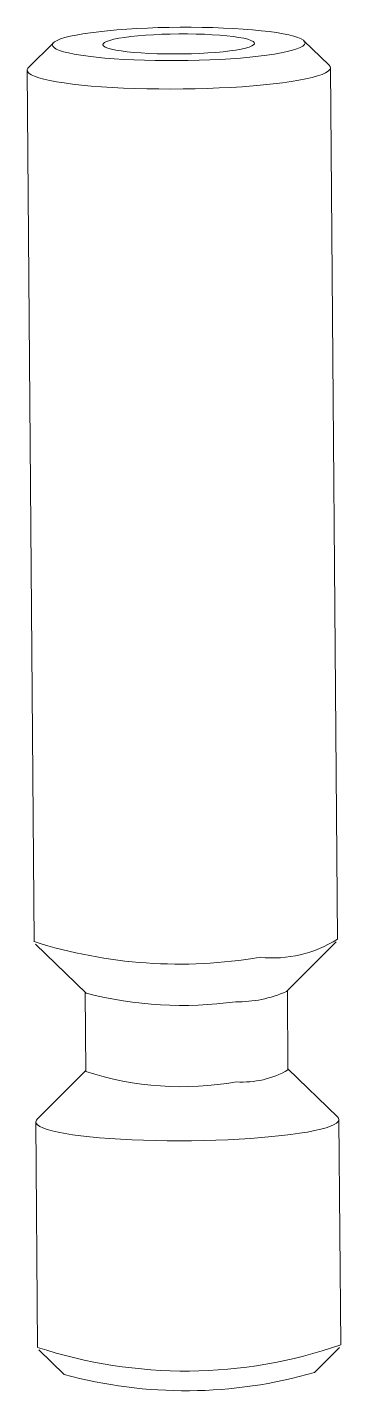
# Model space of a CAD drawing. Header units: millimetres. Extents: x -3.2 to 3, y -0.4 to 26.6.
import ezdxf

# ---------------------------------------------------------------- set-up
doc = ezdxf.new("R2010")
doc.units = ezdxf.units.MM

msp = doc.modelspace()

# ---------------------------------------------------------------- linework, layer by layer
at = {"color": 7, "linetype": 'Continuous', "lineweight": 15}
for p, q in [((-2.689, 26.291), (-3.181, 25.801)), ((2.766, 25.848), (2.266, 26.331)), ((-3.207, 25.748), (-3.068, 8.5)), ((2.931, 8.549), (2.793, 25.796)), ((-3.041, 8.448), (-2.042, 7.482)), ((1.922, 7.514), (2.905, 8.496)), ((-2.06, 7.5), (-2.048, 5.931)), ((1.952, 5.963), (1.94, 7.532)), ((-2.048, 5.949), (-3.013, 4.985)), ((2.933, 5.033), (1.952, 5.981)), ((-3.04, 4.932), (-3.004, 0.472)), ((2.996, 0.52), (2.96, 4.98)), ((-2.977, 0.419), (-2.477, -0.064)), ((2.478, -0.024), (2.97, 0.467))]:
    msp.add_line(p, q, dxfattribs=at)
at = {"color": 7, "linetype": 'Continuous', "lineweight": 15, "flags": 128}
for points in [[(1.012, 25.989), (1.197, 26.006), (1.372, 26.024), (1.535, 26.045), (1.684, 26.067), (1.819, 26.091), (1.938, 26.116), (2.041, 26.142), (2.127, 26.169), (2.195, 26.197), (2.245, 26.225), (2.276, 26.254), (2.289, 26.283), (2.282, 26.312), (2.256, 26.34), (2.212, 26.368), (2.149, 26.395), (2.068, 26.421), (1.969, 26.446), (1.855, 26.47), (1.724, 26.492), (1.579, 26.512), (1.42, 26.53), (1.248, 26.547), (1.066, 26.561), (0.874, 26.573), (0.673, 26.583), (0.466, 26.59), (0.254, 26.595), (0.038, 26.598), (-0.18, 26.598), (-0.398, 26.595), (-0.614, 26.59), (-0.828, 26.582), (-1.037, 26.572), (-1.239, 26.56), (-1.434, 26.545), (-1.619, 26.529), (-1.794, 26.51), (-1.957, 26.49), (-2.106, 26.468), (-2.241, 26.444), (-2.36, 26.419), (-2.463, 26.393), (-2.549, 26.366), (-2.617, 26.338), (-2.667, 26.309), (-2.698, 26.281), (-2.711, 26.252), (-2.704, 26.223), (-2.678, 26.195), (-2.634, 26.167), (-2.571, 26.14), (-2.49, 26.114), (-2.391, 26.089), (-2.277, 26.065), (-2.146, 26.043), (-2.001, 26.023), (-1.842, 26.004), (-1.67, 25.988), (-1.488, 25.974), (-1.296, 25.962), (-1.095, 25.952), (-0.888, 25.944), (-0.676, 25.939), (-0.46, 25.937), (-0.242, 25.937), (-0.024, 25.94), (0.192, 25.945), (0.406, 25.952), (0.615, 25.962), (0.817, 25.975), (1.012, 25.989)], [(0.523, 26.1), (0.369, 26.089), (0.207, 26.081), (0.04, 26.074), (-0.13, 26.07), (-0.301, 26.069), (-0.471, 26.07), (-0.638, 26.074), (-0.799, 26.081), (-0.952, 26.089), (-1.096, 26.101), (-1.228, 26.114), (-1.347, 26.129), (-1.452, 26.146), (-1.54, 26.165), (-1.61, 26.185), (-1.663, 26.206), (-1.696, 26.228), (-1.71, 26.25), (-1.705, 26.273), (-1.68, 26.296), (-1.636, 26.318), (-1.574, 26.339), (-1.493, 26.36), (-1.396, 26.379), (-1.284, 26.397), (-1.157, 26.414), (-1.018, 26.428), (-0.869, 26.44), (-0.711, 26.45), (-0.546, 26.458), (-0.378, 26.463), (-0.207, 26.465), (-0.036, 26.465), (0.133, 26.463), (0.297, 26.458), (0.455, 26.45), (0.604, 26.44), (0.742, 26.428), (0.868, 26.413), (0.98, 26.397), (1.076, 26.379), (1.155, 26.36), (1.217, 26.339), (1.26, 26.318), (1.284, 26.296), (1.288, 26.273), (1.273, 26.25), (1.239, 26.228), (1.185, 26.206), (1.114, 26.185), (1.025, 26.165), (0.92, 26.146), (0.8, 26.129), (0.667, 26.114), (0.523, 26.1)], [(1.26, 25.438), (1.045, 25.422), (0.822, 25.408), (0.592, 25.396), (0.356, 25.387), (0.117, 25.381), (-0.124, 25.377), (-0.365, 25.375), (-0.606, 25.376), (-0.844, 25.38), (-1.078, 25.386), (-1.306, 25.395), (-1.527, 25.406), (-1.739, 25.419), (-1.942, 25.435), (-2.133, 25.453), (-2.312, 25.473), (-2.477, 25.495), (-2.628, 25.519), (-2.762, 25.544), (-2.88, 25.571), (-2.981, 25.599), (-3.064, 25.628), (-3.128, 25.659), (-3.174, 25.69), (-3.2, 25.721), (-3.207, 25.753), (-3.194, 25.785), (-3.181, 25.801)], [(2.766, 25.848), (2.786, 25.822), (2.793, 25.79), (2.78, 25.759), (2.748, 25.727), (2.697, 25.695), (2.626, 25.664), (2.538, 25.634), (2.432, 25.604), (2.308, 25.576), (2.169, 25.549), (2.013, 25.523), (1.844, 25.499), (1.661, 25.477), (1.466, 25.456), (1.26, 25.438)], [(1.428, 4.622), (1.212, 4.606), (0.989, 4.592), (0.759, 4.581), (0.524, 4.572), (0.285, 4.565), (0.044, 4.561), (-0.198, 4.559), (-0.439, 4.561), (-0.676, 4.564), (-0.91, 4.57), (-1.138, 4.579), (-1.36, 4.59), (-1.572, 4.604), (-1.775, 4.619), (-1.966, 4.637), (-2.145, 4.657), (-2.31, 4.679), (-2.46, 4.703), (-2.595, 4.729), (-2.713, 4.755), (-2.814, 4.784), (-2.897, 4.813), (-2.961, 4.843), (-3.007, 4.874), (-3.033, 4.906), (-3.039, 4.937), (-3.027, 4.969), (-3.013, 4.985)], [(2.933, 5.033), (2.953, 5.007), (2.96, 4.975), (2.947, 4.943), (2.915, 4.911), (2.864, 4.879), (2.794, 4.848), (2.705, 4.818), (2.599, 4.789), (2.475, 4.76), (2.336, 4.733), (2.181, 4.707), (2.011, 4.683), (1.828, 4.661), (1.633, 4.641), (1.428, 4.622)]]:
    msp.add_lwpolyline(points, dxfattribs=at)
at = {"color": 7, "linetype": 'Continuous', "lineweight": 15}
for centre, radius, start, end in [((-0.196, 17.564), 9.508, 252.4137, 279.6558), ((1.647, 10.59), 2.412, 264.1038, 302.1842), ((-0.127, 14.919), 7.68, 255.5544, 277.8162), ((0.959, 9.688), 2.378, 269.0044, 293.8854), ((1.044, 7.546), 1.825, 266.4399, 299.848), ((-0.146, 11.78), 6.15, 251.9886, 280.0809), ((-0.075, 9.372), 9.37, 251.7869, 289.1336), ((-0.07, 8.727), 9.115, 254.6864, 286.2341)]:
    msp.add_arc(centre, radius, start, end, dxfattribs=at)

doc.saveas('drawing.dxf')
